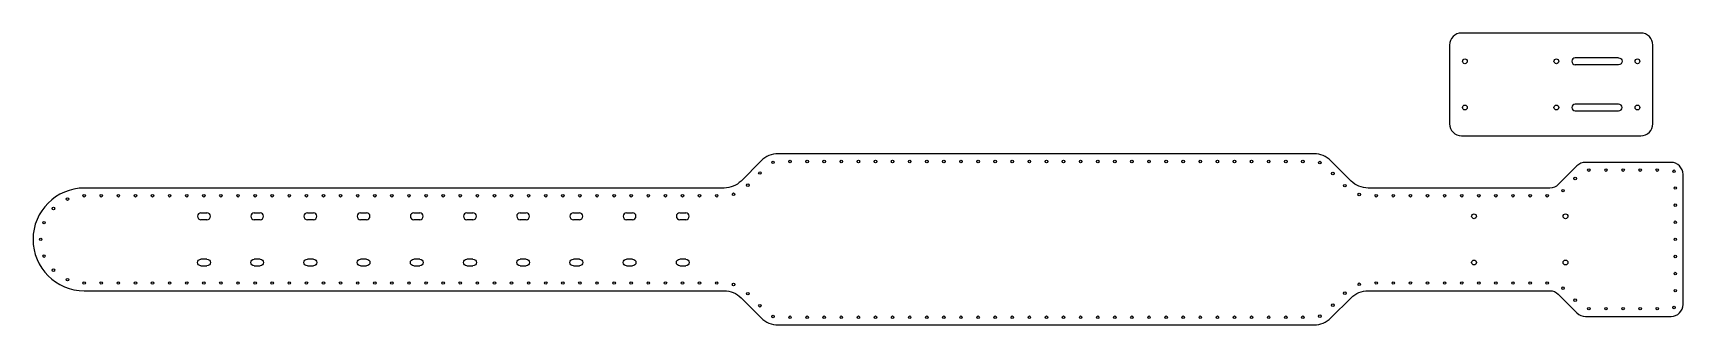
# Model space of a CAD drawing. Header units: millimetres. Extents: x 2433 to 3398, y 3635 to 3806.
import ezdxf

# ---------------------------------------------------------------- set-up
doc = ezdxf.new("R2010")
doc.units = ezdxf.units.MM

# ---------------------------------------------------------------- blocks, each defined once
blk = doc.blocks.new('*U4')
for p, q in [((-3.75, 0), (-3.75, 0)), ((-1.75, 2), (1.75, 2)), ((1.75, -2), (-1.75, -2))]:
    blk.add_line(p, q)
for centre, start, end in [((-1.75, 0), 90, 180), ((-1.75, 0), 180, 270), ((1.75, 0), 0, 90), ((1.75, 0), 270, 0)]:
    blk.add_arc(centre, 2, start, end)
blk = doc.blocks.new('*U5')
at = {"color": 0, "linetype": 'ByBlock', "lineweight": -2, "transparency": 16777216, "rotation": 180}
for p in [(2533.42, 3698.7), (2564.53, 3698.7), (2595.64, 3698.7), (2626.75, 3698.7), (2657.86, 3698.7), (2688.97, 3698.7), (2720.08, 3698.7), (2751.19, 3698.7), (2782.31, 3698.7), (2813.42, 3698.7)]:
    blk.add_blockref('*U4', p, dxfattribs=at)
blk = doc.blocks.new('*U19')
for p, q in [((-3.75, 0), (-3.75, 0)), ((-1.75, 2), (1.75, 2)), ((1.75, -2), (-1.75, -2))]:
    blk.add_line(p, q)
for centre, start, end in [((-1.75, 0), 90, 180), ((-1.75, 0), 180, 270), ((1.75, 0), 0, 90), ((1.75, 0), 270, 0)]:
    blk.add_arc(centre, 2, start, end)
blk = doc.blocks.new('*U21')
at = {"color": 0, "linetype": 'ByBlock', "lineweight": -2, "transparency": 16777216, "rotation": 180}
for p in [(2533.42, 3698.7), (2564.53, 3698.7), (2595.64, 3698.7), (2626.75, 3698.7), (2657.86, 3698.7), (2688.97, 3698.7), (2720.08, 3698.7), (2751.19, 3698.7), (2782.31, 3698.7), (2813.42, 3698.7)]:
    blk.add_blockref('*U19', p, dxfattribs=at)

msp = doc.modelspace()

# ---------------------------------------------------------------- linework, layer by layer
for p, q in [((3333.37, 3789.25), (3333.37, 3789.25)), ((3362.78, 3789.25), (3362.78, 3789.25)), ((3333.37, 3762.25), (3333.37, 3762.25)), ((3362.78, 3762.25), (3362.78, 3762.25)), ((2809.67, 3698.7), (2809.67, 3698.7)), ((2809.67, 3671.7), (2809.67, 3671.7))]:
    msp.add_line(p, q)
msp.add_lwpolyline([(3261.87, 3798.75), (3261.87, 3752.75, 0.414214), (3268.87, 3745.75), (3373.78, 3745.75, 0.414214), (3380.78, 3752.75), (3380.78, 3798.75, 0.414214), (3373.78, 3805.75), (3268.87, 3805.75, 0.414214)], format="xyb", close=True)
for points in [[(3360.78, 3791.25), (3335.37, 3791.25, 1), (3335.37, 3787.25)], [(3360.78, 3791.25, -1), (3360.78, 3787.25), (3335.37, 3787.25)], [(3360.78, 3764.25), (3335.37, 3764.25, 1), (3335.37, 3760.25)], [(3335.37, 3760.25), (3360.78, 3760.25, 1), (3360.78, 3764.25)], [(2463.42, 3655.2), (2837.62, 3655.2, -0.198912), (2847.52, 3651.1), (2859.32, 3639.3, 0.198912), (2869.22, 3635.2), (3182.62, 3635.2, 0.198912), (3192.52, 3639.3), (3204.32, 3651.1, -0.198912), (3214.22, 3655.2), (3320.52, 3655.2, -0.198912), (3325.47, 3653.15), (3336.37, 3642.25, 0.198912), (3341.32, 3640.2), (3391.42, 3640.2, 0.414214), (3398.42, 3647.2), (3398.42, 3723.2, 0.414214), (3391.42, 3730.2), (3341.32, 3730.2, 0.198912), (3336.37, 3728.15), (3325.47, 3717.25, -0.198912), (3320.52, 3715.2), (3214.22, 3715.2, -0.198912), (3204.32, 3719.3), (3192.52, 3731.1, 0.198912), (3182.62, 3735.2), (2869.22, 3735.2, 0.198912), (2859.32, 3731.1), (2847.52, 3719.3, -0.198912), (2837.62, 3715.2), (2463.42, 3715.2, 1), (2463.42, 3655.2)]]:
    msp.add_lwpolyline(points, format="xyb")
for centre, radius in [((3270.87, 3789.25), 1.4), ((3324.37, 3789.25), 1.4), ((3371.78, 3789.25), 1.4), ((3270.87, 3762.25), 1.4), ((3324.37, 3762.25), 1.4), ((3371.78, 3762.25), 1.4), ((2866.23, 3730.22), 0.75), ((2876.17, 3730.7), 0.75), ((2886.17, 3730.7), 0.75), ((2896.17, 3730.7), 0.75), ((2906.16, 3730.7), 0.75), ((2916.16, 3730.7), 0.75), ((2926.16, 3730.7), 0.75), ((2936.16, 3730.7), 0.75), ((2946.15, 3730.7), 0.75), ((2956.15, 3730.7), 0.75), ((2966.15, 3730.7), 0.75), ((2976.15, 3730.7), 0.75), ((2986.14, 3730.7), 0.75), ((2996.14, 3730.7), 0.75), ((3006.14, 3730.7), 0.75), ((3016.14, 3730.7), 0.75), ((3026.13, 3730.7), 0.75), ((3036.13, 3730.7), 0.75), ((3046.13, 3730.7), 0.75), ((3056.13, 3730.7), 0.75), ((3066.13, 3730.7), 0.75), ((3076.12, 3730.7), 0.75), ((3086.12, 3730.7), 0.75), ((3096.12, 3730.7), 0.75), ((3106.12, 3730.7), 0.75), ((3116.11, 3730.7), 0.75), ((3126.11, 3730.7), 0.75), ((3136.11, 3730.7), 0.75), ((3146.11, 3730.7), 0.75), ((3156.1, 3730.7), 0.75), ((3166.1, 3730.7), 0.75), ((3176.1, 3730.7), 0.75), ((3186.02, 3730.07), 0.75), ((3343.37, 3725.7), 0.75), ((3353.36, 3725.7), 0.75), ((3363.36, 3725.7), 0.75), ((3373.36, 3725.7), 0.75), ((3383.36, 3725.7), 0.75), ((3393.17, 3724.99), 0.75), ((2851.48, 3716.91), 0.75), ((2858.55, 3723.98), 0.75), ((3193.59, 3723.67), 0.75), ((3200.66, 3716.6), 0.75), ((3335.32, 3720.74), 0.75), ((3393.92, 3715.2), 0.75), ((2453.61, 3708.74), 0.75), ((2463.35, 3710.7), 0.75), ((2473.35, 3710.7), 0.75), ((2483.35, 3710.7), 0.75), ((2493.34, 3710.7), 0.75), ((2503.34, 3710.7), 0.75), ((2513.34, 3710.7), 0.75), ((2523.34, 3710.7), 0.75), ((2533.33, 3710.7), 0.75), ((2543.33, 3710.7), 0.75), ((2553.33, 3710.7), 0.75), ((2563.33, 3710.7), 0.75), ((2573.33, 3710.7), 0.75), ((2583.32, 3710.7), 0.75), ((2593.32, 3710.7), 0.75), ((2603.32, 3710.7), 0.75), ((2613.32, 3710.7), 0.75), ((2623.31, 3710.7), 0.75), ((2633.31, 3710.7), 0.75), ((2643.31, 3710.7), 0.75), ((2653.31, 3710.7), 0.75), ((2663.3, 3710.7), 0.75), ((2673.3, 3710.7), 0.75), ((2683.3, 3710.7), 0.75), ((2693.3, 3710.7), 0.75), ((2703.29, 3710.7), 0.75), ((2713.29, 3710.7), 0.75), ((2723.29, 3710.7), 0.75), ((2733.29, 3710.7), 0.75), ((2743.28, 3710.7), 0.75), ((2753.28, 3710.7), 0.75), ((2763.28, 3710.7), 0.75), ((2773.28, 3710.7), 0.75), ((2783.27, 3710.7), 0.75), ((2793.27, 3710.7), 0.75), ((2803.27, 3710.7), 0.75), ((2813.27, 3710.7), 0.75), ((2823.26, 3710.7), 0.75), ((2833.26, 3710.7), 0.75), ((2843.17, 3711.56), 0.75), ((3209.08, 3711.43), 0.75), ((3219.01, 3710.7), 0.75), ((3229, 3710.7), 0.75), ((3239, 3710.7), 0.75), ((3249, 3710.7), 0.75), ((3259, 3710.7), 0.75), ((3269, 3710.7), 0.75), ((3278.99, 3710.7), 0.75), ((3288.99, 3710.7), 0.75), ((3298.99, 3710.7), 0.75), ((3308.99, 3710.7), 0.75), ((3318.98, 3710.7), 0.75), ((3328.24, 3713.68), 0.75), ((3393.92, 3705.2), 0.75), ((2445.36, 3703.21), 0.75), ((3276.21, 3698.7), 1.4), ((3329.71, 3698.7), 1.4), ((2439.85, 3694.95), 0.75), ((3393.92, 3695.2), 0.75), ((2437.92, 3685.2), 0.75), ((3393.92, 3685.2), 0.75), ((3393.92, 3685.2), 0.75), ((2439.85, 3675.46), 0.75), ((2445.36, 3667.19), 0.75), ((3276.21, 3671.7), 1.4), ((3329.71, 3671.7), 1.4), ((3393.92, 3675.2), 0.75), ((2453.61, 3661.66), 0.75), ((2463.35, 3659.7), 0.75), ((2473.35, 3659.7), 0.75), ((2483.35, 3659.7), 0.75), ((2493.34, 3659.7), 0.75), ((2503.34, 3659.7), 0.75), ((2513.34, 3659.7), 0.75), ((2523.34, 3659.7), 0.75), ((2533.33, 3659.7), 0.75), ((2543.33, 3659.7), 0.75), ((2553.33, 3659.7), 0.75), ((2563.33, 3659.7), 0.75), ((2573.33, 3659.7), 0.75), ((2583.32, 3659.7), 0.75), ((2593.32, 3659.7), 0.75), ((2603.32, 3659.7), 0.75), ((2613.32, 3659.7), 0.75), ((2623.31, 3659.7), 0.75), ((2633.31, 3659.7), 0.75), ((2643.31, 3659.7), 0.75), ((2653.31, 3659.7), 0.75), ((2663.3, 3659.7), 0.75), ((2673.3, 3659.7), 0.75), ((2683.3, 3659.7), 0.75), ((2693.3, 3659.7), 0.75), ((2703.29, 3659.7), 0.75), ((2713.29, 3659.7), 0.75), ((2723.29, 3659.7), 0.75), ((2733.29, 3659.7), 0.75), ((2743.28, 3659.7), 0.75), ((2753.28, 3659.7), 0.75), ((2763.28, 3659.7), 0.75), ((2773.28, 3659.7), 0.75), ((2783.27, 3659.7), 0.75), ((2793.27, 3659.7), 0.75), ((2803.27, 3659.7), 0.75), ((2813.27, 3659.7), 0.75), ((2823.26, 3659.7), 0.75), ((2833.26, 3659.7), 0.75), ((2843.17, 3658.85), 0.75), ((3209.08, 3658.97), 0.75), ((3219.01, 3659.7), 0.75), ((3229, 3659.7), 0.75), ((3239, 3659.7), 0.75), ((3249, 3659.7), 0.75), ((3259, 3659.7), 0.75), ((3269, 3659.7), 0.75), ((3278.99, 3659.7), 0.75), ((3288.99, 3659.7), 0.75), ((3298.99, 3659.7), 0.75), ((3308.99, 3659.7), 0.75), ((3318.98, 3659.7), 0.75), ((3328.24, 3656.73), 0.75), ((3393.92, 3665.21), 0.75), ((2851.48, 3653.5), 0.75), ((3200.66, 3653.81), 0.75), ((3335.32, 3649.67), 0.75), ((3393.92, 3655.21), 0.75), ((2858.55, 3646.43), 0.75), ((2866.23, 3640.19), 0.75), ((2876.17, 3639.7), 0.75), ((2886.17, 3639.7), 0.75), ((2896.17, 3639.7), 0.75), ((2906.16, 3639.7), 0.75), ((2916.16, 3639.7), 0.75), ((2926.16, 3639.7), 0.75), ((2936.16, 3639.7), 0.75), ((2946.15, 3639.7), 0.75), ((2956.15, 3639.7), 0.75), ((2966.15, 3639.7), 0.75), ((2976.15, 3639.7), 0.75), ((2986.14, 3639.7), 0.75), ((2996.14, 3639.7), 0.75), ((3006.14, 3639.7), 0.75), ((3016.14, 3639.7), 0.75), ((3026.13, 3639.7), 0.75), ((3036.13, 3639.7), 0.75), ((3046.13, 3639.7), 0.75), ((3056.13, 3639.7), 0.75), ((3066.13, 3639.7), 0.75), ((3076.12, 3639.7), 0.75), ((3086.12, 3639.7), 0.75), ((3096.12, 3639.7), 0.75), ((3106.12, 3639.7), 0.75), ((3116.11, 3639.7), 0.75), ((3126.11, 3639.7), 0.75), ((3136.11, 3639.7), 0.75), ((3146.11, 3639.7), 0.75), ((3156.1, 3639.7), 0.75), ((3166.1, 3639.7), 0.75), ((3176.1, 3639.7), 0.75), ((3186.02, 3640.33), 0.75), ((3193.59, 3646.74), 0.75), ((3343.37, 3644.7), 0.75), ((3353.36, 3644.7), 0.75), ((3363.36, 3644.7), 0.75), ((3373.36, 3644.7), 0.75), ((3383.36, 3644.7), 0.75), ((3393.17, 3645.42), 0.75)]:
    msp.add_circle(centre, radius)

# ---------------------------------------------------------------- block references
msp.add_blockref('*U5', (0, 0))
at = {"xscale": -1, "rotation": 180}
msp.add_blockref('*U21', (0, 7370.4), dxfattribs=at)

doc.saveas('drawing.dxf')
